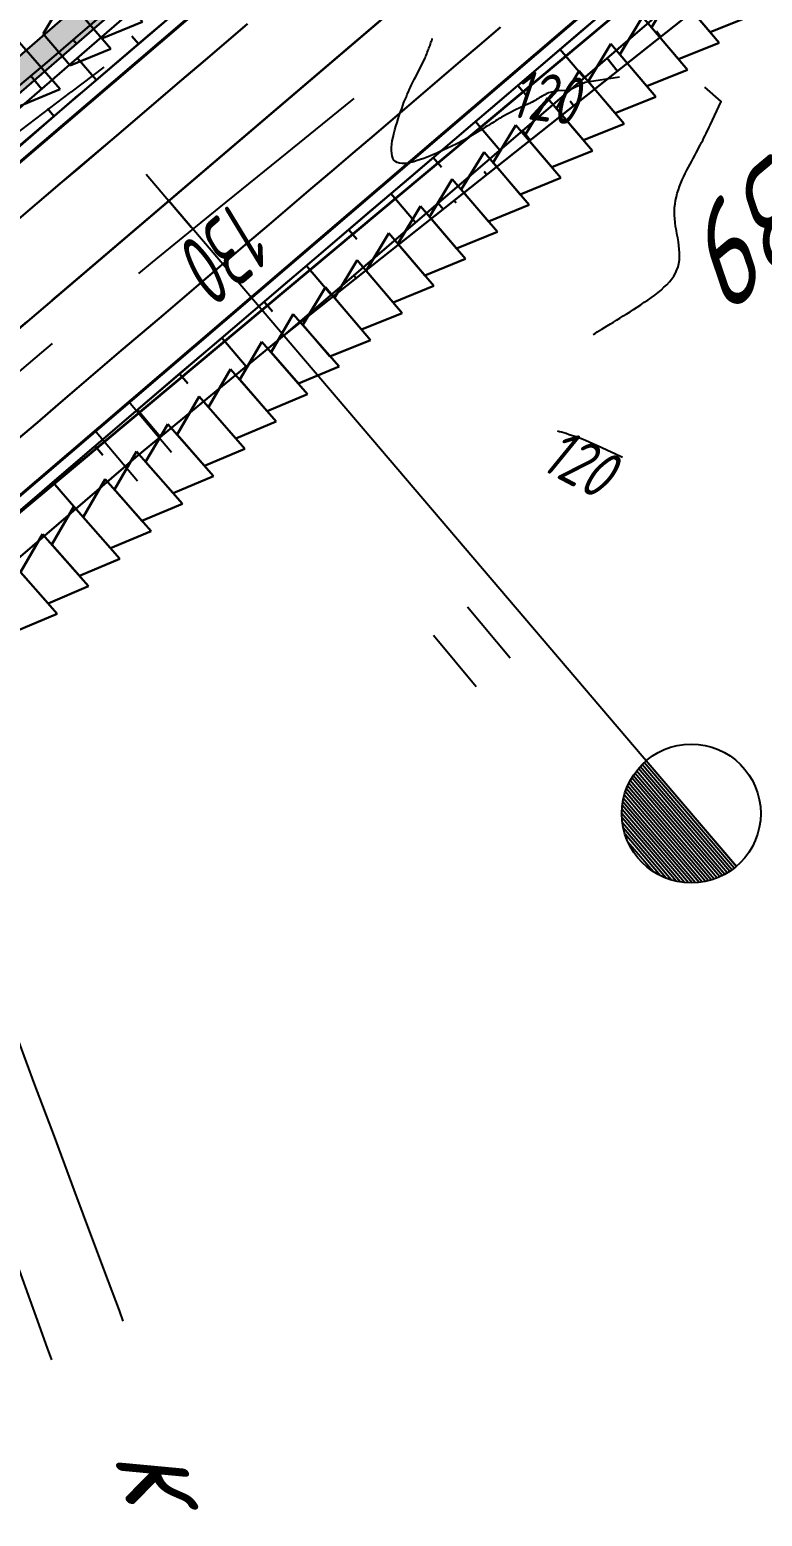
# Model space of a CAD drawing. Header units: millimetres. Extents: x -698 to 8131, y -704 to 4503.
# Drawn here: x 7851.3 to 7877.7, y -540.8 to -487.3 of the extents above; entities that cross this region are included whole.
import ezdxf

# ---------------------------------------------------------------- set-up
doc = ezdxf.new("R2010")
doc.units = ezdxf.units.MM
doc.linetypes.add('CONTI', pattern=[0])
doc.linetypes.add('STROT', pattern=[1.7, 0.5, -1.2])
for name, color, linetype, lineweight in [('10', 1, 'Continuous', 35), ('КОПИЯ_ОСЬ_13_ОТКОСЫ', 7, 'Continuous', 30), ('КОПИЯ_ОСЬ_ОТКОСЫ', 7, 'Continuous', 30), ('Огражд-перила', 1, 'ограждение2', 40), ('ОСЬ_ВЕРХ_ПОКРЫТИЯ_ГРАНИЦЫ_ПОЛОС', 7, 'Continuous', 30), ('ОСЬ_ВЕРХ_ПОКРЫТИЯ_ОСЬ', 1, 'Continuous', 30), ('Тротуар', 40, 'Continuous', 35)]:
    doc.layers.add(name, color=color, linetype=linetype, lineweight=lineweight)
for name, color, linetype in [('GOR_BDEFAULT', 212, 'CONTI'), ('NAD_MDEFAULT', 7, 'CONTI'), ('PI_OTDEFAULT', 172, 'CONTI'), ('PI_TTDEFAULT', 5, 'CONTI'), ('SIT_LDEFAULT', 7, 'CONTI'), ('USLZNDEFAULT', 7, 'CONTI'), ('канава', 7, 'Continuous'), ('ОСЬ_ВЕРХ_ПОКРЫТИЯ_КИЛОМЕТЫ', 1, 'Continuous'), ('ОСЬ_ВЕРХ_ПОКРЫТИЯ_ПИКЕТЫ', 1, 'Continuous'), ('разметка', 7, 'Continuous')]:
    doc.layers.add(name, color=color, linetype=linetype)
doc.layers.get('КОПИЯ_ОСЬ_ОТКОСЫ').off()
doc.styles.add('eskd', font='isocpeui.ttf', dxfattribs={"width": 1.2})
doc.styles.add('SHRFT', font='isocpeui.ttf', dxfattribs={"width": 3.5})
doc.styles.get("Standard").update_dxf_attribs({"font": 'isocpeui.ttf'})
doc.linetypes.add('ограждение2', pattern='A,0.25,-0.1,[132,ltypeshp.shx,S=0.1,R=0,X=-0.1,Y=0],-0.1,1', length=1.45)

# ---------------------------------------------------------------- blocks, each defined once
blk = doc.blocks.new('BL_2011')
at = {"color": 0}
for p, q in [((0, 0), (0, 2.4)), ((1.6, 0), (1.6, 2.4))]:
    blk.add_line(p, q, dxfattribs=at)
blk = doc.blocks.new('6')
at = {"layer": 'канава', "color": 5, "linetype": 'Continuous', "lineweight": 30}
for p, q in [((-1.5, -1.25), (-1.5, 1.25)), ((0, 0.75), (-1.5, 1.25)), ((0, 0.75), (0, -0.75)), ((0, -0.75), (-1.5, -1.25))]:
    blk.add_line(p, q, dxfattribs=at)
blk = doc.blocks.new('*U54')
at = {"layer": 'КОПИЯ_ОСЬ_13_ОТКОСЫ'}
for points in [[(162.644, -742.92), (147.466, -755.945)], [(163.14, -743.502), (147.466, -755.945)], [(161.035, -745.173), (160.882, -744.98)], [(159.469, -746.416), (159.105, -745.957)], [(157.903, -747.66), (157.781, -747.507)], [(156.336, -748.903), (156.067, -748.564)], [(154.77, -750.147), (154.68, -750.034)], [(153.203, -751.39), (153.029, -751.171)], [(151.637, -752.634), (151.579, -752.561)], [(150.071, -753.877), (149.992, -753.778)], [(148.504, -755.121), (148.478, -755.088)]]:
    blk.add_lwpolyline(points, dxfattribs=at)
blk = doc.blocks.new('*U57')
at = {"layer": 'КОПИЯ_ОСЬ_13_ОТКОСЫ'}
for points in [[(215.653, -716.223), (165.16, -759.961), (155.135, -768.548), (139.828, -781.421), (124.639, -794.432)], [(185.07, -742.006), (169.916, -755.058), (164.705, -759.427), (154.577, -767.893), (124.228, -793.95)], [(170.778, -754.316), (170.905, -754.463)], [(169.256, -755.612), (169.645, -756.076)]]:
    blk.add_lwpolyline(points, dxfattribs=at)

msp = doc.modelspace()

# ---------------------------------------------------------------- hatches: boundary and pattern name
at = {"layer": 'Тротуар', "lineweight": 30, "ltscale": 7}
msp.add_hatch(color=256, dxfattribs=at).paths.add_polyline_path([(7979.639, -298.1), (7978.665, -298.325), (7983.589, -319.711), (7984.984, -331.282), (7984.279, -348.877), (7979.817, -365.583), (7965.964, -387.707), (7950.598, -402.987), (7894.383, -450.604), (7843.734, -494.517), (7844.701, -495.003), (7895.033, -451.364), (7951.274, -403.724), (7966.675, -388.456), (7980.744, -365.987), (7985.295, -348.95), (7985.986, -331.241), (7984.576, -319.538)])

# ---------------------------------------------------------------- linework, layer by layer
at = {"layer": '10'}
for points in [[(7777.275, -561.382), (7779.235, -563.922), (7804.995, -544.202), (7801.735, -540.062), (7827.925, -519.342), (7830.075, -522.142), (7880.365, -480.112), (7888.765, -477.362), (7981.265, -400.242), (7996.105, -379.532), (8005.275, -357.472), (8007.615, -334.042), (8006.055, -312.952), (7993.635, -264.502)], [(7801.735, -540.062), (7827.925, -519.342), (7830.075, -522.142), (7880.365, -480.112), (7888.765, -477.362), (7981.265, -400.242), (7996.105, -379.532), (8005.275, -357.472), (8007.615, -334.042), (8006.055, -312.952)]]:
    msp.add_lwpolyline(points, dxfattribs=at)
at = {"layer": 'GOR_BDEFAULT', "color": 212, "elevation": 120, "flags": 128}
for points in [[(7872.559, -489.01), (7871.319, -489.21), (7870.709, -489.51), (7870.399, -489.49), (7869.999, -489.58), (7869.959, -489.6), (7869.919, -489.62), (7869.869, -489.65), (7869.819, -489.67), (7869.769, -489.7), (7869.719, -489.73), (7869.669, -489.76), (7869.619, -489.79), (7869.569, -489.82), (7869.519, -489.85), (7869.469, -489.88), (7869.419, -489.91), (7869.369, -489.93), (7869.319, -489.96), (7869.279, -489.98), (7868.819, -490.19), (7868.309, -490.46), (7868.259, -490.49), (7868.199, -490.52), (7868.149, -490.55), (7868.089, -490.59), (7868.029, -490.63), (7867.969, -490.67), (7867.899, -490.71), (7867.839, -490.75), (7867.779, -490.78), (7867.719, -490.82), (7867.659, -490.86), (7867.599, -490.9), (7867.549, -490.93), (7867.489, -490.96), (7867.439, -491), (7866.979, -491.27), (7866.679, -491.43), (7866.059, -491.71), (7865.959, -491.76), (7865.859, -491.8), (7865.749, -491.85), (7865.639, -491.89), (7865.519, -491.94), (7865.399, -491.98), (7865.279, -492.02), (7865.159, -492.06), (7865.039, -492.09), (7864.929, -492.11), (7864.829, -492.12), (7864.729, -492.12), (7864.639, -492.11), (7864.559, -492.09), (7864.489, -492.05), (7864.439, -492), (7864.399, -491.93), (7864.369, -491.85), (7864.359, -491.76), (7864.349, -491.66), (7864.349, -491.55), (7864.359, -491.43), (7864.379, -491.31), (7864.409, -491.18), (7864.439, -491.05), (7864.469, -490.91), (7864.509, -490.78), (7864.549, -490.65), (7864.589, -490.51), (7864.629, -490.39), (7864.679, -490.26), (7864.719, -490.15), (7864.759, -490.03), (7864.799, -489.92), (7864.839, -489.82), (7864.889, -489.72), (7864.919, -489.63), (7864.959, -489.54), (7864.999, -489.45), (7865.039, -489.37), (7865.069, -489.29), (7865.109, -489.22), (7865.139, -489.15), (7865.179, -489.08), (7865.209, -489.02), (7865.559, -488.33), (7865.579, -488.28), (7865.599, -488.23), (7865.619, -488.18), (7865.639, -488.13), (7865.659, -488.07), (7865.679, -488.02), (7865.699, -487.97), (7865.719, -487.92), (7865.739, -487.87), (7865.749, -487.82), (7865.769, -487.77), (7865.779, -487.73), (7865.799, -487.69), (7865.809, -487.65), (7865.819, -487.62)], [(7871.609, -498.28), (7871.679, -498.24), (7871.749, -498.19), (7871.839, -498.14), (7871.919, -498.09), (7872.019, -498.03), (7872.119, -497.97), (7872.229, -497.9), (7872.339, -497.84), (7872.449, -497.76), (7872.569, -497.69), (7872.689, -497.61), (7872.819, -497.54), (7872.939, -497.46), (7873.069, -497.38), (7873.199, -497.29), (7873.329, -497.21), (7873.449, -497.12), (7873.579, -497.04), (7873.709, -496.95), (7873.829, -496.86), (7873.949, -496.77), (7874.059, -496.68), (7874.159, -496.58), (7874.259, -496.49), (7874.359, -496.38), (7874.439, -496.28), (7874.519, -496.18), (7874.579, -496.07), (7874.629, -495.95), (7874.669, -495.84), (7874.699, -495.72), (7874.719, -495.59), (7874.719, -495.47), (7874.719, -495.34), (7874.709, -495.21), (7874.699, -495.07), (7874.679, -494.94), (7874.659, -494.8), (7874.629, -494.66), (7874.609, -494.53), (7874.579, -494.39), (7874.569, -494.25), (7874.549, -494.11), (7874.539, -493.98), (7874.539, -493.84), (7874.539, -493.71), (7874.559, -493.58), (7874.579, -493.45), (7874.609, -493.32), (7874.639, -493.19), (7874.679, -493.07), (7874.719, -492.95), (7874.769, -492.83), (7874.819, -492.71), (7874.879, -492.59), (7874.929, -492.48), (7874.989, -492.36), (7875.049, -492.25), (7875.099, -492.15), (7875.159, -492.04), (7875.209, -491.94), (7875.269, -491.84), (7875.319, -491.74), (7875.369, -491.65), (7875.419, -491.55), (7875.459, -491.46), (7875.509, -491.37), (7875.559, -491.29), (7875.599, -491.2), (7875.639, -491.12), (7875.679, -491.04), (7875.719, -490.96), (7875.759, -490.88), (7875.789, -490.81), (7875.829, -490.74), (7876.219, -489.89), (7875.629, -489.37)], [(7872.669, -502.71), (7872.389, -502.58), (7872.129, -502.46), (7871.899, -502.35), (7871.679, -502.25), (7871.489, -502.17), (7871.309, -502.09), (7871.149, -502.03), (7870.999, -501.97), (7870.869, -501.93), (7870.749, -501.89), (7870.639, -501.85), (7870.549, -501.82), (7870.469, -501.8), (7870.399, -501.78), (7870.329, -501.76)]]:
    msp.add_lwpolyline(points, dxfattribs=at)
at = {"layer": 'PI_TTDEFAULT', "color": 5}
msp.add_point((7866.649, -493.52, 119.473), dxfattribs=at)
at = {"layer": 'SIT_LDEFAULT', "color": 7}
for p, q in [((7853.989, -488.65), (7852.799, -489.56)), ((7852.789, -489.55), (7850.529, -491.28)), ((7860.589, -491.74), (7862.889, -489.88)), ((7862.889, -489.88), (7863.009, -489.78)), ((7858.139, -493.72), (7860.589, -491.74)), ((7855.739, -495.68), (7858.139, -493.72)), ((7855.249, -496.08), (7855.739, -495.68)), ((7851.759, -498.93), (7852.149, -498.61)), ((7850.559, -499.95), (7851.759, -498.93)), ((7850.899, -523.66), (7851.499, -525.29)), ((7851.499, -525.29), (7852.199, -527.15)), ((7852.199, -527.15), (7852.909, -529.07)), ((7852.909, -529.07), (7853.589, -530.87)), ((7853.589, -530.87), (7854.149, -532.38)), ((7851.559, -533.63), (7850.959, -531.97)), ((7854.149, -532.38), (7854.539, -533.42)), ((7854.539, -533.42), (7854.679, -533.8)), ((7851.969, -534.78), (7851.559, -533.63)), ((7852.119, -535.2), (7851.969, -534.78))]:
    msp.add_line(p, q, dxfattribs=at)
at = {"layer": 'КОПИЯ_ОСЬ_13_ОТКОСЫ'}
for points in [[(7947.289, -409.332), (7847.91, -494.068), (7802.229, -532.754)], [(7953.777, -416.942), (7854.399, -501.677), (7808.967, -540.675)], [(7897.761, -449.578), (7847.268, -493.316), (7837.243, -501.903), (7821.936, -514.776), (7806.747, -527.786)], [(7875.649, -485.294), (7860.471, -498.32), (7855.219, -502.64), (7845.203, -511.238), (7830.147, -524.405), (7815.236, -537.743)], [(7855.24, -487.818), (7855.006, -487.545)], [(7870.418, -488.018), (7871.287, -489.037)], [(7853.718, -489.116), (7853.038, -488.318)], [(7868.896, -489.316), (7869.186, -489.655)], [(7852.196, -490.414), (7851.969, -490.148)], [(7867.374, -490.613), (7868.251, -491.642)], [(7865.853, -491.911), (7866.145, -492.254)], [(7864.33, -493.209), (7865.216, -494.247)], [(7862.809, -494.507), (7863.104, -494.853)], [(7861.286, -495.804), (7862.181, -496.853)], [(7859.765, -497.102), (7860.063, -497.451)], [(7858.243, -498.399), (7859.121, -499.43)], [(7856.721, -499.697), (7857.014, -500.041)], [(7855.199, -500.995), (7856.032, -501.971)], [(7853.679, -502.295), (7853.958, -502.619)], [(7852.161, -503.597), (7852.985, -504.557)]]:
    msp.add_lwpolyline(points, dxfattribs=at)
at = {"layer": 'Огражд-перила', "ltscale": 7}
for points in [[(7881.136, 29.571), (7889.948, 4.19), (7913.256, -61.731), (7925.12, -95.22), (7937.408, -132.073), (7946.537, -161.278), (7955.856, -192.011), (7965.009, -223.892), (7972.59, -252.107), (7978.544, -275.139), (7983.125, -293.303, -0.012488), (7988.401, -318.577, -0.040689), (7989.791, -335.391, -0.039762), (7988.26, -351.613, -0.056014), (7982.03, -370.267, -0.095933), (7948.961, -408.5), (7922.95, -430.67), (7891.218, -457.71), (7857.753, -486.276), (7849.63, -493.217, -0.45951), (7841.641, -492.508, -1.674407)], [(7798.485, -548.992), (7834.793, -517.912), (7871.794, -486.263), (7884.846, -475.113), (7899.267, -462.818), (7917.674, -447.136), (7946.85, -422.271), (7967.041, -405.078, 0.05108), (7982.068, -389.374, 0.079886), (7995.072, -365.674, 0.04301), (7998.693, -351.865, -0.532002), (8006.062, -347.552), (8006.062, -347.552)]]:
    msp.add_lwpolyline(points, format="xyb", dxfattribs=at)
at = {"layer": 'ОСЬ_ВЕРХ_ПОКРЫТИЯ_ГРАНИЦЫ_ПОЛОС'}
for points in [[(7871.846, -486.8), (7871.088, -487.447), (7870.329, -488.094), (7869.57, -488.741), (7868.812, -489.388), (7868.053, -490.034), (7867.295, -490.681), (7866.536, -491.328), (7865.777, -491.975), (7865.019, -492.622), (7864.26, -493.269), (7863.502, -493.916), (7862.743, -494.562), (7861.984, -495.209), (7861.226, -495.856), (7860.467, -496.503), (7859.708, -497.15), (7858.95, -497.797), (7858.191, -498.443), (7857.433, -499.09), (7856.674, -499.737), (7855.915, -500.384), (7855.157, -501.031), (7854.398, -501.678), (7853.648, -502.322), (7852.897, -502.966), (7852.146, -503.611), (7851.396, -504.255), (7850.645, -504.899)], [(7856.255, -486.953), (7855.496, -487.6), (7854.737, -488.247), (7853.979, -488.893), (7853.22, -489.54), (7853.028, -489.704)], [(7868.273, -487.219), (7867.514, -487.866), (7866.756, -488.513), (7865.997, -489.159), (7865.238, -489.806), (7864.48, -490.453), (7863.721, -491.1), (7862.963, -491.747), (7862.204, -492.394), (7861.445, -493.04), (7860.687, -493.687), (7859.928, -494.334), (7859.169, -494.981), (7858.411, -495.628), (7857.652, -496.275), (7856.894, -496.922), (7856.135, -497.568), (7855.376, -498.215), (7854.618, -498.862), (7853.859, -499.509), (7853.1, -500.156), (7852.35, -500.8), (7851.6, -501.444), (7850.849, -502.088)], [(7851.597, -493.553), (7852.242, -493.003), (7853.001, -492.356), (7853.759, -491.709), (7854.518, -491.062), (7855.277, -490.415), (7856.035, -489.768), (7856.794, -489.122), (7857.552, -488.475), (7858.311, -487.828), (7859.07, -487.181)], [(7859.07, -487.181), (7858.311, -487.828), (7857.552, -488.475), (7856.794, -489.122), (7856.035, -489.768), (7855.277, -490.415), (7854.518, -491.062), (7854.461, -491.111)]]:
    msp.add_lwpolyline(points, dxfattribs=at)
for points in [[(7859.17, -487.096), (7858.412, -487.741), (7857.655, -488.387), (7856.898, -489.033), (7856.141, -489.679), (7855.383, -490.324), (7854.626, -490.97), (7853.869, -491.616), (7853.111, -492.262), (7852.354, -492.907), (7851.597, -493.553), (7850.839, -494.199), (7850.564, -494.433), (7850.564, -494.433), (7850.564, -494.433, -0.481022), (7841.359, -492.657)], [(7853.059, -489.678), (7849.45, -492.803, -0.401153), (7841.802, -492.424, 0.430148)]]:
    msp.add_lwpolyline(points, format="xyb", dxfattribs=at)
at = {"layer": 'ОСЬ_ВЕРХ_ПОКРЫТИЯ_КИЛОМЕТЫ'}
for p, q in [((7856.328, -493.461), (7876.766, -517.431)), ((7876.609, -517.554), (7873.375, -513.762)), ((7876.689, -517.494), (7873.447, -513.692)), ((7876.766, -517.431), (7873.522, -513.626)), ((7876.072, -517.85), (7872.999, -514.245)), ((7876.169, -517.809), (7873.054, -514.156)), ((7876.262, -517.764), (7873.113, -514.071)), ((7876.353, -517.717), (7873.174, -513.989)), ((7876.441, -517.666), (7873.239, -513.91)), ((7876.526, -517.611), (7873.306, -513.834)), ((7875.423, -518.013), (7872.735, -514.86)), ((7875.541, -517.997), (7872.77, -514.747)), ((7875.654, -517.976), (7872.808, -514.638)), ((7875.764, -517.95), (7872.851, -514.534)), ((7875.87, -517.921), (7872.897, -514.433)), ((7875.973, -517.887), (7872.946, -514.337)), ((7874.9, -518.016), (7872.649, -515.376)), ((7875.04, -518.026), (7872.661, -515.236)), ((7875.173, -518.028), (7872.68, -515.105)), ((7875.3, -518.023), (7872.705, -514.98)), ((7874.753, -517.997), (7872.644, -515.525)), ((7874.596, -517.967), (7872.649, -515.684)), ((7874.426, -517.923), (7872.666, -515.859)), ((7874.241, -517.859), (7872.7, -516.052)), ((7874.03, -517.766), (7872.758, -516.275)), ((7873.772, -517.618), (7872.864, -516.553)), ((7873.242, -517.15), (7873.242, -517.15))]:
    msp.add_line(p, q, dxfattribs=at)
msp.add_circle((7875.144, -515.528), 2.5, dxfattribs=at)
at = {"layer": 'ОСЬ_ВЕРХ_ПОКРЫТИЯ_ОСЬ'}
msp.add_lwpolyline([(7950.516, -413.151), (7809.284, -533.574)], dxfattribs=at)
at = {"layer": 'ОСЬ_ВЕРХ_ПОКРЫТИЯ_ПИКЕТЫ'}
msp.add_line((7855.517, -492.51), (7857.139, -494.412), dxfattribs=at)
msp.add_line((7855.517, -492.51), (7857.139, -494.412), dxfattribs=at)
at = {"layer": 'разметка', "lineweight": 30, "ltscale": 7}
msp.add_lwpolyline([(7993.777, -350.873, -0.102394), (7981.767, -380.992, -0.060709), (7963.031, -402.201, -0.010093), (7950.516, -413.151), (7912.469, -445.592), (7852.511, -496.716)], format="xyb", dxfattribs=at)
at = {"layer": 'разметка', "linetype": 'STROT', "lineweight": 30}
msp.add_lwpolyline([(7852.511, -496.716), (7838.467, -508.69)], dxfattribs=at)
at = {"layer": 'Тротуар', "lineweight": 30, "ltscale": 7}
for points in [[(7844.701, -495.003), (7895.033, -451.364), (7951.274, -403.724), (7966.675, -388.456), (7980.744, -365.987), (7985.295, -348.95), (7985.986, -331.241), (7984.576, -319.538), (7979.639, -298.1)], [(7843.734, -494.517), (7894.383, -450.604), (7950.598, -402.987), (7965.888, -387.828), (7979.817, -365.583), (7984.3, -348.8), (7984.984, -331.282), (7983.589, -319.711), (7978.665, -298.325)]]:
    msp.add_lwpolyline(points, dxfattribs=at)

# ---------------------------------------------------------------- block references
at = {"layer": 'USLZNDEFAULT', "color": 7, "rotation": 40}
for p in [(7855.199, -503.56), (7867.399, -510.96)]:
    msp.add_blockref('BL_2011', p, dxfattribs=at)
at = {"layer": 'КОПИЯ_ОСЬ_13_ОТКОСЫ'}
for name, p in [('*U57', (7682.108, 266.646)), ('*U54', (7713.005, 257.625))]:
    msp.add_blockref(name, p, dxfattribs=at)
at = {"layer": 'КОПИЯ_ОСЬ_ОТКОСЫ'}
for p, rotation in [((7853.429, -487.05), 220.6789955934441), ((7875.34, -486.824), 220.4496733332077), ((7874.199, -487.797), 220.4496733332077), ((7852.291, -488.028), 220.6789955934441), ((7873.058, -488.77), 220.4496733332077), ((7871.916, -489.743), 220.4496733332077), ((7870.775, -490.716), 220.4496733332077), ((7869.633, -491.69), 220.4496733332077), ((7868.492, -492.663), 220.4496733332077), ((7867.35, -493.636), 220.4496733332077), ((7866.209, -494.609), 220.4496733332077), ((7865.067, -495.582), 220.4496733332077), ((7863.926, -496.555), 220.4496733332077), ((7862.784, -497.529), 220.4496733332077), ((7861.643, -498.502), 220.4496733332077), ((7860.508, -499.482), 221.1860959519355), ((7859.379, -500.47), 221.1860959519355), ((7858.25, -501.458), 221.1860959519355), ((7857.121, -502.445), 221.1860959519355), ((7855.992, -503.433), 221.1860959519355), ((7854.867, -504.425), 221.3903489018407), ((7853.741, -505.416), 221.3903489018407), ((7852.616, -506.408), 221.3903489018407), ((7851.491, -507.4), 221.3903489018407), ((7850.365, -508.392), 221.3903489018407)]:
    msp.add_blockref('6', p, dxfattribs=dict(at, rotation=rotation))
at = {"layer": 'КОПИЯ_ОСЬ_ОТКОСЫ', "linetype": 'Continuous', "rotation": 220.9340845393895}
msp.add_blockref('6', (7850.466, -489.488), dxfattribs=at)

# ---------------------------------------------------------------- texts
at = {"layer": 'GOR_BDEFAULT', "color": 212, "style": 'SHRFT', "width": 0.75}
for rotation, p in [(352.6795, (7868.563, -490.442, 120)), (332.1142, (7869.65, -503.099, 120))]:
    msp.add_text('120', height=1.7223, rotation=rotation, dxfattribs=at).set_placement(p)
at = {"layer": 'NAD_MDEFAULT', "color": 7, "style": 'eskd', "oblique": 10, "width": 0.8}
msp.add_text('к дому', height=3.5, rotation=286, dxfattribs=at).set_placement((7854.319, -538.619))
at = {"layer": 'PI_OTDEFAULT', "color": 172, "style": 'eskd', "oblique": 10, "width": 0.8}
msp.add_text('120.39', height=3.5, rotation=220, dxfattribs=at).set_placement((7882.829, -487.684))
at = {"layer": 'ОСЬ_ВЕРХ_ПОКРЫТИЯ_ПИКЕТЫ', "width": 0.6}
msp.add_text('130', height=2.5, rotation=220.4528, dxfattribs=at).set_placement((7858.728, -493.386))

doc.saveas('drawing.dxf')
